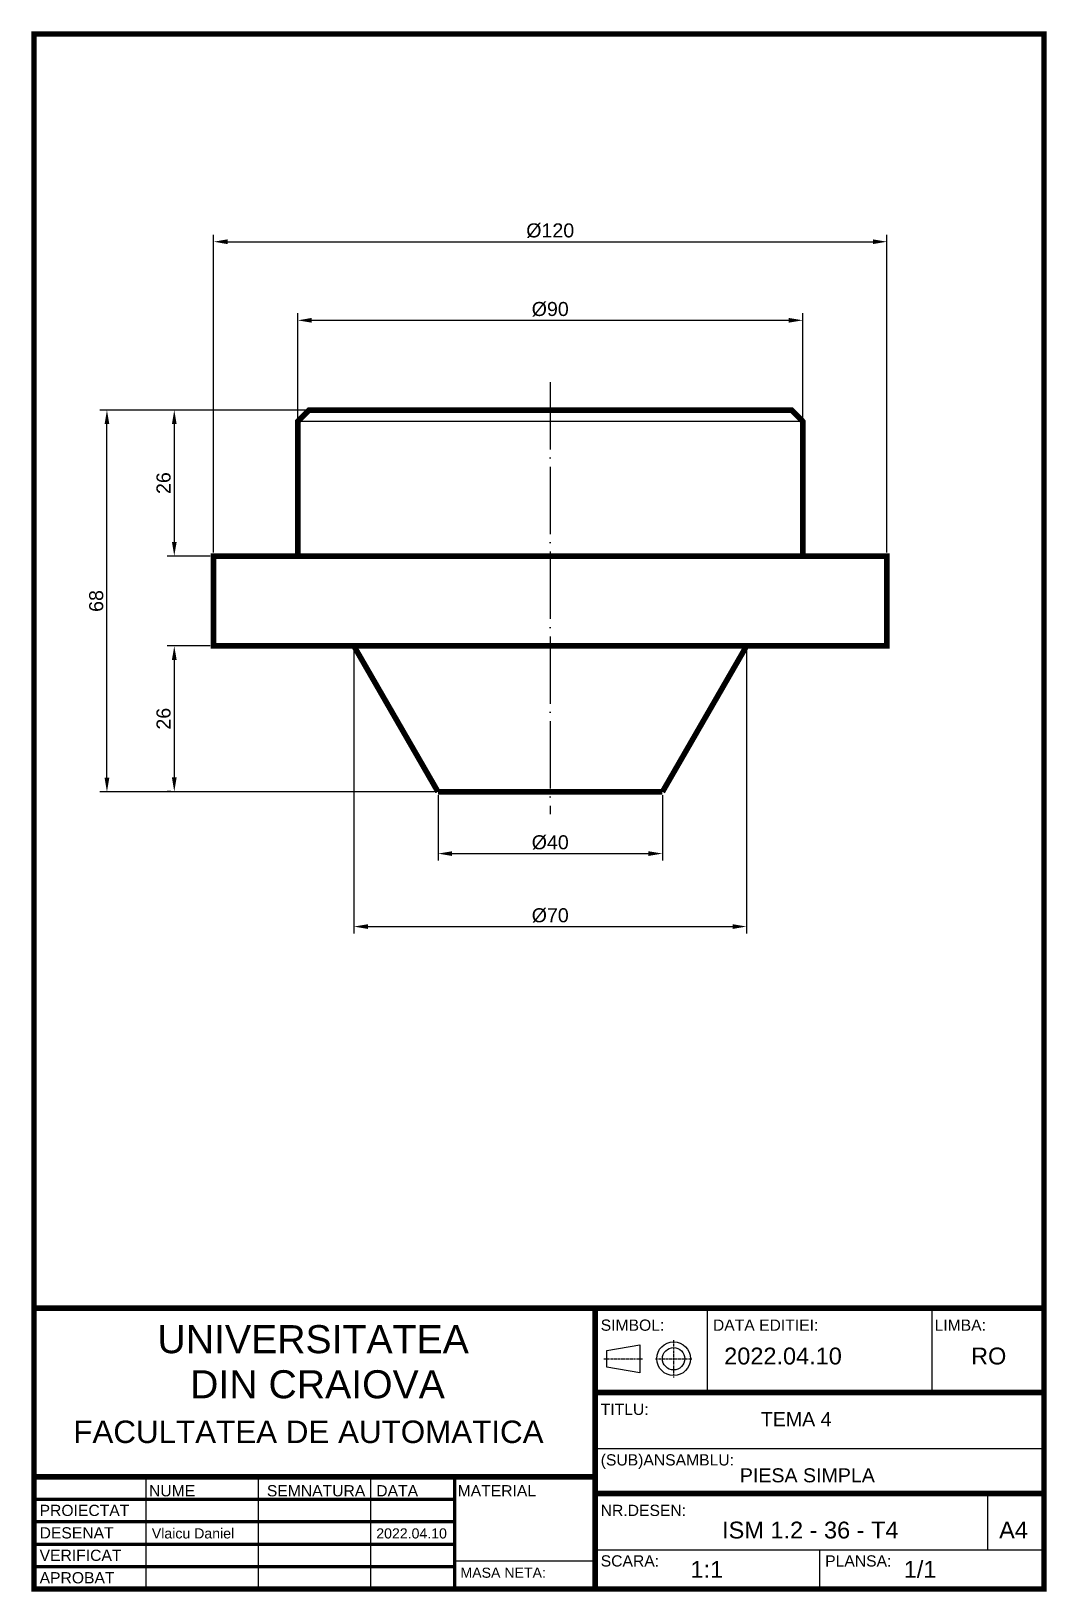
# Model space of a CAD drawing. Header units: millimetres. Extents: x 20 to 200, y 10 to 288.
import ezdxf

# ---------------------------------------------------------------- set-up
doc = ezdxf.new("R2010")
doc.units = ezdxf.units.MM
doc.header["$LTSCALE"] = 0.5
doc.linetypes.add('ACAD_ISO04W100', pattern=[30, 24, -3, 0, -3])
doc.layers.get('Defpoints').update_dxf_attribs({"color": 80, "lineweight": 60})
doc.layers.add('Layer1', color=160, linetype='Continuous', lineweight=40)
doc.styles.get("Standard").update_dxf_attribs({"font": 'arial.ttf'})
doc.styles.add('style1', font='arial.ttf')
doc.dimstyles.new('ISO-25', dxfattribs={"dimtxt": 2.5, "dimasz": 2.5, "dimexe": 1.25, "dimexo": 0.625, "dimtad": 1, "dimtxsty": 'Standard', "dimcen": 2.5, "dimadec": 0, "dimazin": 0, "dimtfac": 1, "dimtmove": 0, "dimatfit": 3, "dimfxl": 1, "dimarcsym": 0})

# ---------------------------------------------------------------- blocks, each defined once
blk = doc.blocks.new('*D1')
at = {"color": 0, "lineweight": -2, "transparency": 16777216}
for p, q in [((92, 151.38), (92, 139.75)), ((132, 151.38), (132, 139.75)), ((94.5, 141), (129.5, 141))]:
    blk.add_line(p, q, dxfattribs=at)
at = {"color": 0, "lineweight": 100, "transparency": 16777216}
for points in [[(94.5, 141.42), (94.5, 140.58), (92, 141)], [(129.5, 141.42), (129.5, 140.58), (132, 141)]]:
    blk.add_solid(points, dxfattribs=at)
at = {"layer": 'Defpoints', "color": 0, "lineweight": 100, "transparency": 16777216}
for p in [(92, 152), (132, 152), (132, 141)]:
    blk.add_point(p, dxfattribs=at)
at = {"color": 0, "lineweight": -3, "transparency": 16777216, "insert": (112, 142.97), "char_height": 2.5, "attachment_point": 5}
blk.add_mtext('Ø40', dxfattribs=at)
blk = doc.blocks.new('*D2')
at = {"color": 0, "lineweight": -2, "transparency": 16777216}
for p, q in [((77, 177.38), (77, 126.75)), ((147, 177.38), (147, 126.75)), ((79.5, 128), (144.5, 128))]:
    blk.add_line(p, q, dxfattribs=at)
at = {"color": 0, "lineweight": 100, "transparency": 16777216}
for points in [[(79.5, 128.42), (79.5, 127.58), (77, 128)], [(144.5, 128.42), (144.5, 127.58), (147, 128)]]:
    blk.add_solid(points, dxfattribs=at)
at = {"layer": 'Defpoints', "color": 0, "lineweight": 100, "transparency": 16777216}
for p in [(77, 178), (147, 178), (147, 128)]:
    blk.add_point(p, dxfattribs=at)
at = {"color": 0, "lineweight": -3, "transparency": 16777216, "insert": (112, 129.97), "char_height": 2.5, "attachment_point": 5}
blk.add_mtext('Ø70', dxfattribs=at)
blk = doc.blocks.new('*D3')
at = {"color": 0, "lineweight": -2, "transparency": 16777216}
for p, q in [((52, 194.62), (52, 251.25)), ((172, 194.62), (172, 251.25)), ((54.5, 250), (169.5, 250))]:
    blk.add_line(p, q, dxfattribs=at)
at = {"color": 0, "lineweight": 100, "transparency": 16777216}
for points in [[(54.5, 250.42), (54.5, 249.58), (52, 250)], [(169.5, 250.42), (169.5, 249.58), (172, 250)]]:
    blk.add_solid(points, dxfattribs=at)
at = {"layer": 'Defpoints', "color": 0, "lineweight": 100, "transparency": 16777216}
for p in [(172, 250), (52, 194), (172, 194)]:
    blk.add_point(p, dxfattribs=at)
at = {"color": 0, "lineweight": -3, "transparency": 16777216, "insert": (112, 251.97), "char_height": 2.5, "attachment_point": 5}
blk.add_mtext('Ø120', dxfattribs=at)
blk = doc.blocks.new('*D4')
at = {"color": 0, "lineweight": -2, "transparency": 16777216}
for p, q in [((67, 218.62), (67, 237.25)), ((157, 218.62), (157, 237.25)), ((69.5, 236), (154.5, 236))]:
    blk.add_line(p, q, dxfattribs=at)
at = {"color": 0, "lineweight": 100, "transparency": 16777216}
for points in [[(69.5, 236.42), (69.5, 235.58), (67, 236)], [(154.5, 236.42), (154.5, 235.58), (157, 236)]]:
    blk.add_solid(points, dxfattribs=at)
at = {"layer": 'Defpoints', "color": 0, "lineweight": 100, "transparency": 16777216}
for p in [(157, 236), (67, 218), (157, 218)]:
    blk.add_point(p, dxfattribs=at)
at = {"color": 0, "lineweight": -3, "transparency": 16777216, "insert": (112, 237.97), "char_height": 2.5, "attachment_point": 5}
blk.add_mtext('Ø90', dxfattribs=at)
blk = doc.blocks.new('*D5')
at = {"color": 0, "lineweight": -2, "transparency": 16777216}
for p, q in [((51.38, 178), (43.75, 178)), ((45, 175.5), (45, 154.56)), ((44.38, 152.06), (43.75, 152.06))]:
    blk.add_line(p, q, dxfattribs=at)
at = {"color": 0, "lineweight": 100, "transparency": 16777216}
for points in [[(44.58, 175.5), (45.42, 175.5), (45, 178)], [(44.58, 154.56), (45.42, 154.56), (45, 152.06)]]:
    blk.add_solid(points, dxfattribs=at)
at = {"layer": 'Defpoints', "color": 0, "lineweight": 100, "transparency": 16777216}
for p in [(52, 178), (45, 152.06), (45, 152.06)]:
    blk.add_point(p, dxfattribs=at)
at = {"color": 0, "lineweight": -3, "transparency": 16777216, "insert": (43.1, 165.03), "char_height": 2.5, "attachment_point": 5, "rotation": 90}
blk.add_mtext('26', dxfattribs=at)
blk = doc.blocks.new('*D6')
at = {"color": 0, "lineweight": -2, "transparency": 16777216}
for p, q in [((68.38, 220), (43.75, 220)), ((45, 217.5), (45, 196.5)), ((51.38, 194), (43.75, 194))]:
    blk.add_line(p, q, dxfattribs=at)
at = {"color": 0, "lineweight": 100, "transparency": 16777216}
for points in [[(44.58, 217.5), (45.42, 217.5), (45, 220)], [(44.58, 196.5), (45.42, 196.5), (45, 194)]]:
    blk.add_solid(points, dxfattribs=at)
at = {"layer": 'Defpoints', "color": 0, "lineweight": 100, "transparency": 16777216}
for p in [(69, 220), (45, 194), (52, 194)]:
    blk.add_point(p, dxfattribs=at)
at = {"color": 0, "lineweight": -3, "transparency": 16777216, "insert": (43.1, 207), "char_height": 2.5, "attachment_point": 5, "rotation": 90}
blk.add_mtext('26', dxfattribs=at)
blk = doc.blocks.new('*D7')
at = {"color": 0, "lineweight": -2, "transparency": 16777216}
for p, q in [((68.38, 220), (31.75, 220)), ((33, 154.5), (33, 217.5)), ((91.38, 152), (31.75, 152))]:
    blk.add_line(p, q, dxfattribs=at)
at = {"color": 0, "lineweight": 100, "transparency": 16777216}
for points in [[(32.58, 217.5), (33.42, 217.5), (33, 220)], [(32.58, 154.5), (33.42, 154.5), (33, 152)]]:
    blk.add_solid(points, dxfattribs=at)
at = {"layer": 'Defpoints', "color": 0, "lineweight": 100, "transparency": 16777216}
for p in [(33, 220), (69, 220), (92, 152)]:
    blk.add_point(p, dxfattribs=at)
at = {"color": 0, "lineweight": -3, "transparency": 16777216, "insert": (31.1, 186), "char_height": 2.5, "attachment_point": 5, "rotation": 90}
blk.add_mtext('68', dxfattribs=at)
blk = doc.blocks.new('simbol 1')
at = {"linetype": 'ACAD_ISO04W100', "ltscale": 0.03}
blk.add_line((-3.45, 0), (3.45, 0), dxfattribs=at)
blk.add_lwpolyline([(-2.94, -1.5), (-2.94, 1.5), (2.96, 2.5), (2.96, -2.5)], close=True)
blk = doc.blocks.new('simbol 2')
at = {"linetype": 'ACAD_ISO04W100', "ltscale": 0.03}
for p, q in [((-0.01, 3.34), (-0.01, -3.34)), ((-3.24, 0), (3.24, 0))]:
    blk.add_line(p, q, dxfattribs=at)
at = {"linetype": 'Continuous', "ltscale": 0.03}
for radius in [3, 2]:
    blk.add_circle((-0.01, 0.02), radius, dxfattribs=at)

msp = doc.modelspace()

# ---------------------------------------------------------------- linework, layer by layer
at = {"color": 1, "linetype": 'ACAD_ISO04W100', "lineweight": -3}
msp.add_line((112, 225), (112, 148), dxfattribs=at)
for p, q in [((140, 60), (140, 45)), ((180, 60), (180, 45)), ((120, 35), (200, 35)), ((40, 10), (40, 30)), ((60, 10), (60, 30)), ((80, 10), (80, 30)), ((190, 17), (190, 27)), ((120, 17), (200, 17)), ((160, 17), (160, 10)), ((95, 15), (120, 15))]:
    msp.add_line(p, q)
at = {"lineweight": 70}
for p, q in [((95, 10), (95, 30)), ((20, 26), (95, 26)), ((20, 22), (95, 22)), ((20, 18), (95, 18)), ((20, 14), (95, 14))]:
    msp.add_line(p, q, dxfattribs=at)
at = {"const_width": 1}
for points in [[(20, 10), (200, 10), (200, 287), (20, 287)], [(20, 60), (120, 60), (120, 10), (20, 10)], [(120, 60), (200, 60), (200, 10), (120, 10)], [(120, 45), (200, 45), (200, 27), (120, 27)], [(20, 30), (120, 30), (120, 10), (20, 10)]]:
    msp.add_lwpolyline(points, close=True, dxfattribs=at)
for points in [[(20, 10), (200, 10), (200, 60), (20, 60), (20, 10)], [(120, 10), (120, 60)], [(200, 45), (120, 45)], [(20, 30), (120, 30)], [(200, 27), (120, 27)]]:
    msp.add_lwpolyline(points)
at = {"layer": 'Layer1', "lineweight": 30, "const_width": 1}
for points in [[(67, 194), (67, 218), (69, 220), (112, 220)], [(157, 194), (157, 218), (155, 220), (112, 220)], [(92, 152), (77, 178)], [(132, 152), (147, 178)], [(112, 152), (92, 152)], [(112, 152), (132, 152)]]:
    msp.add_lwpolyline(points, dxfattribs=at)
at = {"layer": 'Layer1', "lineweight": 30}
msp.add_lwpolyline([(157, 218), (112, 218), (67, 218)], dxfattribs=at)
at = {"layer": 'Layer1', "lineweight": 30, "const_width": 1}
msp.add_lwpolyline([(112, 194), (172, 194), (172, 178), (112, 178), (52, 178), (52, 194)], close=True, dxfattribs=at)

# ---------------------------------------------------------------- block references
at = {"lineweight": 100}
for name, p in [('simbol 1', (125, 51)), ('simbol 2', (134, 51))]:
    msp.add_blockref(name, p, dxfattribs=at)

# ---------------------------------------------------------------- texts
at = {"style": 'style1'}
for s, height, p in [('UNIVERSITATEA', 5, (42, 52)), ('SIMBOL:', 2, (121, 56)), ('DATA EDITIEI:', 2, (141, 56)), ('LIMBA:', 2, (180.5, 56)), ('2022.04.10', 3, (143, 50)), ('RO', 3, (187, 50)), ('   DIN CRAIOVA', 5, (42, 43.968)), ('TITLU:', 2, (121, 41)), ('FACULTATEA DE AUTOMATICA', 4, (27, 36)), ('                TEMA 4', 2.5, (134, 39)), ('(SUB)ANSAMBLU:', 2, (121, 32)), ('       PIESA SIMPLA ', 2.5, (139, 29)), ('NUME', 2, (40.5, 26.5)), ('SEMNATURA', 2, (61.5, 26.5)), ('DATA', 2, (81, 26.5)), ('MATERIAL', 2, (95.5, 26.5)), ('PROIECTAT', 2, (21, 23)), ('NR.DESEN:', 2, (121, 23)), ('DESENAT', 2, (21, 19)), ('Vlaicu Daniel', 1.8, (41, 19)), ('2022.04.10', 1.8, (81, 19)), ('                ISM 1.2 - 36 - T4', 3, (124, 19)), ('A4', 3, (192, 19)), ('VERIFICAT', 2, (21, 15)), ('SCARA:', 2, (121, 14)), ('1:1', 3, (137, 12)), ('PLANSA:', 2, (161, 14)), ('1/1', 3, (175, 12)), ('APROBAT', 2, (21, 11)), ('MASA NETA:', 1.8, (96, 12))]:
    msp.add_text(s, height=height, dxfattribs=at).set_placement(p)

# ---------------------------------------------------------------- dimensions: what is measured, and where the dimension line sits
at = {"color": 3, "lineweight": -3}
for base, p1, p2, text, picture, middle in [((172, 250), (52, 194), (172, 194), 'Ø120', '*D3', (112, 251.971)), ((157, 236), (67, 218), (157, 218), 'Ø90', '*D4', (112, 237.971)), ((147, 128), (77, 178), (147, 178), 'Ø70', '*D2', (112, 129.971)), ((132, 141), (92, 152), (132, 152), 'Ø40', '*D1', (112, 142.971))]:
    dim = msp.add_linear_dim(base=base, p1=p1, p2=p2, text=text, dimstyle='ISO-25', dxfattribs=at)
    dim.commit()
    dim.dimension.update_dxf_attribs({"geometry": picture, "text_midpoint": middle})
for base, p1, p2, picture, middle in [((33, 220), (92, 152), (69, 220), '*D7', (31.099, 186)), ((45, 194), (69, 220), (52, 194), '*D6', (43.099, 207))]:
    dim = msp.add_linear_dim(base=base, p1=p1, p2=p2, angle=90, dimstyle='ISO-25', dxfattribs=at)
    dim.commit()
    dim.dimension.update_dxf_attribs({"geometry": picture, "text_midpoint": middle})
dim = msp.add_linear_dim(base=(45, 152.062), p1=(52, 178), p2=(45, 152.062), angle=90, text='26', dimstyle='ISO-25', dxfattribs=at)
dim.commit()
dim.dimension.update_dxf_attribs({"geometry": '*D5', "text_midpoint": (43.099, 165.031)})

doc.saveas('drawing.dxf')
